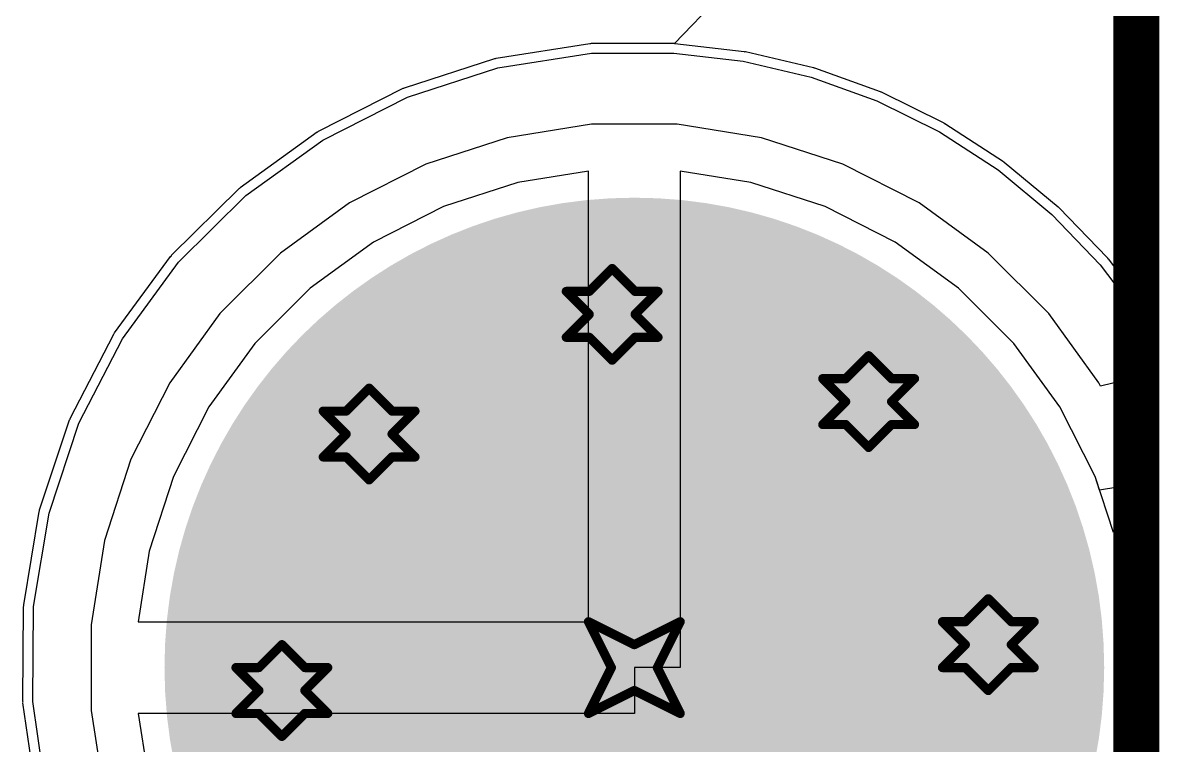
# Model space of a CAD drawing. Header units: inches. Extents: x -3 to 5437, y -3 to 5435.
# Drawn here: x 196.06 to 202.35, y -0.43 to 3.57 of the extents above; entities that cross this region are included whole.
import ezdxf

# ---------------------------------------------------------------- set-up
doc = ezdxf.new("R2010")
doc.units = ezdxf.units.IN
for name, color, linetype in [('Board Outline', 216, 'Continuous'), ('Bottom Layer', 5, 'Continuous'), ('Bottom Solder', 6, 'Continuous'), ('Drill Drawing', 1, 'Continuous'), ('GND', 16, 'Continuous'), ('Multi-Layer', 9, 'Continuous'), ('Pad Holes', 156, 'Continuous'), ('PWR', 76, 'Continuous'), ('Top Layer', 1, 'Continuous'), ('Top Solder', 216, 'Continuous'), ('Via Holes', 16, 'Continuous')]:
    doc.layers.add(name, color=color, linetype=linetype)

msp = doc.modelspace()

# ---------------------------------------------------------------- hatches: boundary and pattern name
at = {"layer": 'Bottom Layer'}
h = msp.add_hatch(color=5, dxfattribs=at)
edge = h.paths.add_edge_path()
edge.add_arc((199.4435, -0.0026), 2.5, 0, 360)
h = msp.add_hatch(color=5, dxfattribs=at)
edge = h.paths.add_edge_path()
edge.add_arc((199.3206, 1.9532), 0.3, 0, 360)
h = msp.add_hatch(color=5, dxfattribs=at)
edge = h.paths.add_edge_path()
edge.add_arc((200.7408, 1.4701), 0.3, 0, 360)
h = msp.add_hatch(color=5, dxfattribs=at)
edge = h.paths.add_edge_path()
edge.add_arc((197.9749, 1.2905), 0.3, 0, 360)
h = msp.add_hatch(color=5, dxfattribs=at)
edge = h.paths.add_edge_path()
edge.add_arc((201.4034, 0.1244), 0.3, 0, 360)
h = msp.add_hatch(color=5, dxfattribs=at)
edge = h.paths.add_edge_path()
edge.add_arc((197.4918, -0.1296), 0.3, 0, 360)
at = {"layer": 'Bottom Solder'}
h = msp.add_hatch(color=6, dxfattribs=at)
edge = h.paths.add_edge_path()
edge.add_arc((199.4435, -0.0026), 2.6016, 0, 360)
h = msp.add_hatch(color=6, dxfattribs=at)
edge = h.paths.add_edge_path()
edge.add_arc((199.3206, 1.9532), 0.15, 0, 360)
h = msp.add_hatch(color=6, dxfattribs=at)
edge = h.paths.add_edge_path()
edge.add_arc((200.7408, 1.4701), 0.15, 0, 360)
h = msp.add_hatch(color=6, dxfattribs=at)
edge = h.paths.add_edge_path()
edge.add_arc((197.9749, 1.2905), 0.15, 0, 360)
h = msp.add_hatch(color=6, dxfattribs=at)
edge = h.paths.add_edge_path()
edge.add_arc((201.4034, 0.1244), 0.15, 0, 360)
h = msp.add_hatch(color=6, dxfattribs=at)
edge = h.paths.add_edge_path()
edge.add_arc((197.4918, -0.1296), 0.15, 0, 360)
at = {"layer": 'GND'}
h = msp.add_hatch(color=16, dxfattribs=at)
edge = h.paths.add_edge_path()
edge.add_arc((199.4435, -0.0026), 2.5, 0, 360)
h = msp.add_hatch(color=16, dxfattribs=at)
edge = h.paths.add_edge_path()
edge.add_arc((199.3206, 1.9532), 0.3, 0, 360)
h = msp.add_hatch(color=16, dxfattribs=at)
edge = h.paths.add_edge_path()
edge.add_arc((200.7408, 1.4701), 0.3, 0, 360)
h = msp.add_hatch(color=16, dxfattribs=at)
edge = h.paths.add_edge_path()
edge.add_arc((197.9749, 1.2905), 0.3, 0, 360)
h = msp.add_hatch(color=16, dxfattribs=at)
edge = h.paths.add_edge_path()
edge.add_arc((201.4034, 0.1244), 0.3, 0, 360)
h = msp.add_hatch(color=16, dxfattribs=at)
edge = h.paths.add_edge_path()
edge.add_arc((197.4918, -0.1296), 0.3, 0, 360)
at = {"layer": 'Multi-Layer'}
h = msp.add_hatch(color=9, dxfattribs=at)
edge = h.paths.add_edge_path()
edge.add_arc((199.4435, -0.0026), 2.5, 0, 360)
at = {"layer": 'Pad Holes'}
h = msp.add_hatch(color=7, dxfattribs=at)
edge = h.paths.add_edge_path()
edge.add_arc((199.4435, -0.0026), 1.55, 0, 360)
at = {"layer": 'PWR'}
h = msp.add_hatch(color=76, dxfattribs=at)
edge = h.paths.add_edge_path()
edge.add_arc((199.4435, -0.0026), 2.5, 0, 360)
h = msp.add_hatch(color=76, dxfattribs=at)
edge = h.paths.add_edge_path()
edge.add_arc((199.3206, 1.9532), 0.3, 0, 360)
h = msp.add_hatch(color=76, dxfattribs=at)
edge = h.paths.add_edge_path()
edge.add_arc((200.7408, 1.4701), 0.3, 0, 360)
h = msp.add_hatch(color=76, dxfattribs=at)
edge = h.paths.add_edge_path()
edge.add_arc((197.9749, 1.2905), 0.3, 0, 360)
h = msp.add_hatch(color=76, dxfattribs=at)
edge = h.paths.add_edge_path()
edge.add_arc((201.4034, 0.1244), 0.3, 0, 360)
h = msp.add_hatch(color=76, dxfattribs=at)
edge = h.paths.add_edge_path()
edge.add_arc((197.4918, -0.1296), 0.3, 0, 360)
at = {"layer": 'Top Layer'}
h = msp.add_hatch(color=1, dxfattribs=at)
edge = h.paths.add_edge_path()
edge.add_arc((199.4435, -0.0026), 2.5, 0, 360)
h = msp.add_hatch(color=1, dxfattribs=at)
edge = h.paths.add_edge_path()
edge.add_arc((199.3206, 1.9532), 0.3, 0, 360)
h = msp.add_hatch(color=1, dxfattribs=at)
edge = h.paths.add_edge_path()
edge.add_arc((200.7408, 1.4701), 0.3, 0, 360)
h = msp.add_hatch(color=1, dxfattribs=at)
edge = h.paths.add_edge_path()
edge.add_arc((197.9749, 1.2905), 0.3, 0, 360)
h = msp.add_hatch(color=1, dxfattribs=at)
edge = h.paths.add_edge_path()
edge.add_arc((201.4034, 0.1244), 0.3, 0, 360)
h = msp.add_hatch(color=1, dxfattribs=at)
edge = h.paths.add_edge_path()
edge.add_arc((197.4918, -0.1296), 0.3, 0, 360)
at = {"layer": 'Top Solder'}
h = msp.add_hatch(color=216, dxfattribs=at)
edge = h.paths.add_edge_path()
edge.add_arc((199.4435, -0.0026), 2.6016, 0, 360)
h = msp.add_hatch(color=216, dxfattribs=at)
edge = h.paths.add_edge_path()
edge.add_arc((199.3206, 1.9532), 0.15, 0, 360)
h = msp.add_hatch(color=216, dxfattribs=at)
edge = h.paths.add_edge_path()
edge.add_arc((200.7408, 1.4701), 0.15, 0, 360)
h = msp.add_hatch(color=216, dxfattribs=at)
edge = h.paths.add_edge_path()
edge.add_arc((197.9749, 1.2905), 0.15, 0, 360)
h = msp.add_hatch(color=216, dxfattribs=at)
edge = h.paths.add_edge_path()
edge.add_arc((201.4034, 0.1244), 0.15, 0, 360)
h = msp.add_hatch(color=216, dxfattribs=at)
edge = h.paths.add_edge_path()
edge.add_arc((197.4918, -0.1296), 0.15, 0, 360)
at = {"layer": 'Via Holes'}
h = msp.add_hatch(color=7, dxfattribs=at)
edge = h.paths.add_edge_path()
edge.add_arc((199.3206, 1.9532), 0.15, 0, 360)
h = msp.add_hatch(color=7, dxfattribs=at)
edge = h.paths.add_edge_path()
edge.add_arc((200.7408, 1.4701), 0.15, 0, 360)
h = msp.add_hatch(color=7, dxfattribs=at)
edge = h.paths.add_edge_path()
edge.add_arc((197.9749, 1.2905), 0.15, 0, 360)
h = msp.add_hatch(color=7, dxfattribs=at)
edge = h.paths.add_edge_path()
edge.add_arc((201.4034, 0.1244), 0.15, 0, 360)
h = msp.add_hatch(color=7, dxfattribs=at)
edge = h.paths.add_edge_path()
edge.add_arc((197.4918, -0.1296), 0.15, 0, 360)

# ---------------------------------------------------------------- linework, layer by layer
at = {"layer": 'Board Outline'}
msp.add_lwpolyline([(202.223, -2.7796, 0.254, 0.254, 0), (202.223, 121.2205, 0.254, 0.254, 0)], format="xyseb", dxfattribs=at)
at = {"layer": 'Bottom Layer'}
for p, q in [((202.2231, 117.6643), (202.2231, 0.7658)), ((198.6875, 3.3171), (199.2063, 3.3988)), ((199.2063, 3.3988), (199.4689, 3.3988)), ((199.4689, 3.3988), (199.6622, 3.3988)), ((199.6622, 3.3988), (200.0462, 3.3544)), ((200.0462, 3.3544), (200.4226, 3.2662)), ((198.1877, 3.1556), (198.6875, 3.3171)), ((200.4226, 3.2662), (200.7864, 3.1353)), ((197.7191, 2.9184), (198.1877, 3.1556)), ((200.7864, 3.1353), (201.1328, 2.9635)), ((201.1328, 2.9635), (201.4571, 2.753)), ((197.2932, 2.6111), (197.7191, 2.9184)), ((199.1895, 2.7455), (198.7986, 2.6836)), ((199.1895, 0.2514), (199.1895, 2.7455)), ((200.0884, 2.6836), (199.6975, 2.7455)), ((199.6975, 2.7455), (199.6975, -0.0026)), ((201.4571, 2.753), (201.7551, 2.5067)), ((198.7986, 2.6836), (198.3863, 2.5496)), ((200.5006, 2.5496), (200.0884, 2.6836)), ((196.9203, 2.2413), (197.2932, 2.6111)), ((198.3863, 2.5496), (198.0001, 2.3528)), ((200.8869, 2.3528), (200.5006, 2.5496)), ((201.7551, 2.5067), (202.0228, 2.2278)), ((198.0001, 2.3528), (197.6494, 2.098)), ((201.2376, 2.098), (200.8869, 2.3528)), ((196.6094, 1.818), (196.9203, 2.2413)), ((202.0228, 2.2278), (202.1398, 2.0739)), ((197.6494, 2.098), (197.3428, 1.7915)), ((201.5441, 1.7915), (201.2376, 2.098)), ((202.1398, 2.0739), (202.1461, 2.0657)), ((202.1461, 2.0657), (202.1558, 2.0474)), ((202.1558, 2.0474), (202.1624, 2.0277)), ((202.1624, 2.0277), (202.1658, 2.0072)), ((202.1658, 2.0072), (202.1658, 1.9969)), ((202.1658, 1.9969), (202.1658, 1.9969)), ((202.1658, 1.9969), (202.1658, -2.7249)), ((196.3682, 1.3515), (196.6094, 1.818)), ((197.3428, 1.7915), (197.088, 1.4408)), ((201.7989, 1.4408), (201.5441, 1.7915)), ((197.088, 1.4408), (196.8912, 1.0545)), ((201.9957, 1.0545), (201.7989, 1.4408)), ((196.2025, 0.8531), (196.3682, 1.3515)), ((196.8912, 1.0545), (196.7573, 0.6423)), ((202.0961, 0.7457), (201.9957, 1.0545)), ((196.1164, 0.335), (196.2025, 0.8531)), ((202.2231, 0.7658), (202.0961, 0.7457)), ((196.7573, 0.6423), (196.6954, 0.2514)), ((196.112, -0.1901), (196.1164, 0.335)), ((196.6954, 0.2514), (199.1895, 0.2514)), ((199.6975, -0.0026), (199.4435, -0.0026)), ((199.4435, -0.0026), (199.4435, -0.2566)), ((196.1893, -0.7096), (196.112, -0.1901)), ((199.4435, -0.2566), (196.6954, -0.2566)), ((196.6954, -0.2566), (196.7573, -0.6475))]:
    msp.add_line(p, q, dxfattribs=at)
at = {"layer": 'Bottom Solder'}
for p, q in [((199.6653, 3.4525), (5436.9008, 5435.1662)), ((198.6789, 3.3714), (199.1977, 3.4531)), ((199.1977, 3.4531), (199.2021, 3.4521)), ((199.2021, 3.4521), (199.2063, 3.4538)), ((199.2063, 3.4538), (199.4689, 3.4538)), ((199.4689, 3.4538), (199.6622, 3.4538)), ((199.6622, 3.4538), (199.6653, 3.4525)), ((199.6653, 3.4525), (199.6685, 3.4534)), ((199.6685, 3.4534), (200.0525, 3.409)), ((200.0525, 3.409), (200.0555, 3.4074)), ((200.0555, 3.4074), (200.0588, 3.4079)), ((200.0588, 3.4079), (200.4352, 3.3197)), ((198.1708, 3.208), (198.6706, 3.3694)), ((198.6706, 3.3694), (198.6751, 3.369)), ((198.6751, 3.369), (198.6789, 3.3714)), ((200.4352, 3.3197), (200.4379, 3.3177)), ((200.4379, 3.3177), (200.4412, 3.3179)), ((200.4412, 3.3179), (200.805, 3.187)), ((197.6943, 2.9675), (198.1629, 3.2047)), ((198.1629, 3.2047), (198.1674, 3.205)), ((198.1674, 3.205), (198.1708, 3.208)), ((200.805, 3.187), (200.8075, 3.1848)), ((200.8075, 3.1848), (200.8109, 3.1845)), ((200.8109, 3.1845), (201.1572, 3.0127)), ((197.261, 2.6557), (197.687, 2.963)), ((197.687, 2.963), (197.6914, 2.964)), ((197.6914, 2.964), (197.6943, 2.9675)), ((201.1572, 3.0127), (201.1594, 3.0102)), ((201.1594, 3.0102), (201.1627, 3.0096)), ((201.1627, 3.0096), (201.487, 2.7992)), ((201.487, 2.7992), (201.4889, 2.7964)), ((201.4889, 2.7964), (201.4921, 2.7954)), ((201.4921, 2.7954), (201.7901, 2.5491)), ((196.8816, 2.2804), (197.2545, 2.6502)), ((197.2545, 2.6502), (197.2587, 2.6519)), ((197.2587, 2.6519), (197.261, 2.6557)), ((201.7901, 2.5491), (201.7917, 2.5462)), ((201.7917, 2.5462), (201.7948, 2.5448)), ((201.7948, 2.5448), (202.0625, 2.2659)), ((196.5651, 1.8506), (196.876, 2.2739)), ((196.876, 2.2739), (196.8798, 2.2762)), ((196.8798, 2.2762), (196.8816, 2.2804)), ((202.0625, 2.2659), (202.0637, 2.2628)), ((202.0637, 2.2628), (202.0666, 2.2611)), ((202.0666, 2.2611), (202.1836, 2.1072)), ((202.1836, 2.1072), (202.1836, 2.1072)), ((202.1836, 2.1072), (202.1898, 2.099)), ((202.1898, 2.099), (202.191, 2.0944)), ((202.191, 2.0944), (202.1947, 2.0914)), ((202.1947, 2.0914), (202.2044, 2.0731)), ((202.2044, 2.0731), (202.2048, 2.0685)), ((202.2048, 2.0685), (202.2079, 2.0649)), ((202.2079, 2.0649), (202.2145, 2.0453)), ((202.2145, 2.0453), (202.2142, 2.0406)), ((202.2142, 2.0406), (202.2167, 2.0366)), ((202.2167, 2.0366), (202.22, 2.0161)), ((202.22, 2.0161), (202.219, 2.0115)), ((202.219, 2.0115), (202.2208, 2.0072)), ((202.2208, 2.0072), (202.2208, 1.9969)), ((202.2208, 1.9969), (202.2208, 1.9969)), ((202.2208, 1.9969), (202.2208, -2.7249)), ((196.3194, 1.3768), (196.5606, 1.8433)), ((196.5606, 1.8433), (196.564, 1.8462)), ((196.564, 1.8462), (196.5651, 1.8506)), ((196.1503, 0.8705), (196.316, 1.3689)), ((196.316, 1.3689), (196.319, 1.3723)), ((196.319, 1.3723), (196.3194, 1.3768)), ((196.0622, 0.3441), (196.1483, 0.8621)), ((196.1483, 0.8621), (196.1507, 0.866)), ((196.1507, 0.866), (196.1503, 0.8705)), ((196.057, -0.1897), (196.0614, 0.3355)), ((196.0614, 0.3355), (196.0632, 0.3397)), ((196.0632, 0.3397), (196.0622, 0.3441)), ((196.0587, -0.1938), (196.057, -0.1897)), ((196.0576, -0.1982), (196.0587, -0.1938)), ((196.1349, -0.7177), (196.0576, -0.1982))]:
    msp.add_line(p, q, dxfattribs=at)
at = {"layer": 'Drill Drawing'}
for points in [[(199.1936, 2.0802, 0.0508, 0.0508, 0), (199.3206, 2.2072, 0.0508, 0.0508, 0)], [(199.3206, 2.2072, 0.0508, 0.0508, 0), (199.4476, 2.0802, 0.0508, 0.0508, 0)], [(199.0666, 2.0802, 0.0508, 0.0508, 0), (199.1936, 1.9532, 0.0508, 0.0508, 0)], [(199.0666, 2.0802, 0.0508, 0.0508, 0), (199.1936, 2.0802, 0.0508, 0.0508, 0)], [(199.4476, 2.0802, 0.0508, 0.0508, 0), (199.5746, 2.0802, 0.0508, 0.0508, 0)], [(199.4476, 1.9532, 0.0508, 0.0508, 0), (199.5746, 2.0802, 0.0508, 0.0508, 0)], [(199.0666, 1.8262, 0.0508, 0.0508, 0), (199.1936, 1.9532, 0.0508, 0.0508, 0)], [(199.4476, 1.9532, 0.0508, 0.0508, 0), (199.5746, 1.8262, 0.0508, 0.0508, 0)], [(199.0666, 1.8262, 0.0508, 0.0508, 0), (199.1936, 1.8262, 0.0508, 0.0508, 0)], [(199.1936, 1.8262, 0.0508, 0.0508, 0), (199.3206, 1.6992, 0.0508, 0.0508, 0)], [(199.3206, 1.6992, 0.0508, 0.0508, 0), (199.4476, 1.8262, 0.0508, 0.0508, 0)], [(199.4476, 1.8262, 0.0508, 0.0508, 0), (199.5746, 1.8262, 0.0508, 0.0508, 0)], [(200.6138, 1.5971, 0.0508, 0.0508, 0), (200.7408, 1.7241, 0.0508, 0.0508, 0)], [(200.7408, 1.7241, 0.0508, 0.0508, 0), (200.8678, 1.5971, 0.0508, 0.0508, 0)], [(200.4868, 1.5971, 0.0508, 0.0508, 0), (200.6138, 1.4701, 0.0508, 0.0508, 0)], [(200.4868, 1.5971, 0.0508, 0.0508, 0), (200.6138, 1.5971, 0.0508, 0.0508, 0)], [(200.8678, 1.5971, 0.0508, 0.0508, 0), (200.9948, 1.5971, 0.0508, 0.0508, 0)], [(200.8678, 1.4701, 0.0508, 0.0508, 0), (200.9948, 1.5971, 0.0508, 0.0508, 0)], [(197.8479, 1.4175, 0.0508, 0.0508, 0), (197.9749, 1.5445, 0.0508, 0.0508, 0)], [(197.9749, 1.5445, 0.0508, 0.0508, 0), (198.1019, 1.4175, 0.0508, 0.0508, 0)], [(200.4868, 1.3431, 0.0508, 0.0508, 0), (200.6138, 1.4701, 0.0508, 0.0508, 0)], [(200.8678, 1.4701, 0.0508, 0.0508, 0), (200.9948, 1.3431, 0.0508, 0.0508, 0)], [(197.7209, 1.4175, 0.0508, 0.0508, 0), (197.8479, 1.2905, 0.0508, 0.0508, 0)], [(197.7209, 1.4175, 0.0508, 0.0508, 0), (197.8479, 1.4175, 0.0508, 0.0508, 0)], [(198.1019, 1.4175, 0.0508, 0.0508, 0), (198.2289, 1.4175, 0.0508, 0.0508, 0)], [(198.1019, 1.2905, 0.0508, 0.0508, 0), (198.2289, 1.4175, 0.0508, 0.0508, 0)], [(200.4868, 1.3431, 0.0508, 0.0508, 0), (200.6138, 1.3431, 0.0508, 0.0508, 0)], [(200.6138, 1.3431, 0.0508, 0.0508, 0), (200.7408, 1.2161, 0.0508, 0.0508, 0)], [(200.7408, 1.2161, 0.0508, 0.0508, 0), (200.8678, 1.3431, 0.0508, 0.0508, 0)], [(200.8678, 1.3431, 0.0508, 0.0508, 0), (200.9948, 1.3431, 0.0508, 0.0508, 0)], [(197.7209, 1.1635, 0.0508, 0.0508, 0), (197.8479, 1.2905, 0.0508, 0.0508, 0)], [(198.1019, 1.2905, 0.0508, 0.0508, 0), (198.2289, 1.1635, 0.0508, 0.0508, 0)], [(197.7209, 1.1635, 0.0508, 0.0508, 0), (197.8479, 1.1635, 0.0508, 0.0508, 0)], [(197.8479, 1.1635, 0.0508, 0.0508, 0), (197.9749, 1.0365, 0.0508, 0.0508, 0)], [(197.9749, 1.0365, 0.0508, 0.0508, 0), (198.1019, 1.1635, 0.0508, 0.0508, 0)], [(198.1019, 1.1635, 0.0508, 0.0508, 0), (198.2289, 1.1635, 0.0508, 0.0508, 0)], [(201.2764, 0.2514, 0.0508, 0.0508, 0), (201.4034, 0.3784, 0.0508, 0.0508, 0)], [(201.4034, 0.3784, 0.0508, 0.0508, 0), (201.5304, 0.2514, 0.0508, 0.0508, 0)], [(199.1895, 0.2514, 0.0508, 0.0508, 0), (199.4435, 0.1244, 0.0508, 0.0508, 0)], [(199.1895, 0.2514, 0.0508, 0.0508, 0), (199.3165, -0.0026, 0.0508, 0.0508, 0)], [(199.4435, 0.1244, 0.0508, 0.0508, 0), (199.6975, 0.2514, 0.0508, 0.0508, 0)], [(199.5705, -0.0026, 0.0508, 0.0508, 0), (199.6975, 0.2514, 0.0508, 0.0508, 0)], [(201.1494, 0.2514, 0.0508, 0.0508, 0), (201.2764, 0.1244, 0.0508, 0.0508, 0)], [(201.1494, 0.2514, 0.0508, 0.0508, 0), (201.2764, 0.2514, 0.0508, 0.0508, 0)], [(201.5304, 0.2514, 0.0508, 0.0508, 0), (201.6574, 0.2514, 0.0508, 0.0508, 0)], [(201.5304, 0.1244, 0.0508, 0.0508, 0), (201.6574, 0.2514, 0.0508, 0.0508, 0)], [(197.3648, -0.0026, 0.0508, 0.0508, 0), (197.4918, 0.1244, 0.0508, 0.0508, 0)], [(197.4918, 0.1244, 0.0508, 0.0508, 0), (197.6188, -0.0026, 0.0508, 0.0508, 0)], [(201.1494, -0.0026, 0.0508, 0.0508, 0), (201.2764, 0.1244, 0.0508, 0.0508, 0)], [(201.5304, 0.1244, 0.0508, 0.0508, 0), (201.6574, -0.0026, 0.0508, 0.0508, 0)], [(197.2378, -0.0026, 0.0508, 0.0508, 0), (197.3648, -0.1296, 0.0508, 0.0508, 0)], [(197.2378, -0.0026, 0.0508, 0.0508, 0), (197.3648, -0.0026, 0.0508, 0.0508, 0)], [(197.6188, -0.0026, 0.0508, 0.0508, 0), (197.7458, -0.0026, 0.0508, 0.0508, 0)], [(197.6188, -0.1296, 0.0508, 0.0508, 0), (197.7458, -0.0026, 0.0508, 0.0508, 0)], [(199.1895, -0.2566, 0.0508, 0.0508, 0), (199.3165, -0.0026, 0.0508, 0.0508, 0)], [(199.5705, -0.0026, 0.0508, 0.0508, 0), (199.6975, -0.2566, 0.0508, 0.0508, 0)], [(201.1494, -0.0026, 0.0508, 0.0508, 0), (201.2764, -0.0026, 0.0508, 0.0508, 0)], [(201.2764, -0.0026, 0.0508, 0.0508, 0), (201.4034, -0.1296, 0.0508, 0.0508, 0)], [(201.4034, -0.1296, 0.0508, 0.0508, 0), (201.5304, -0.0026, 0.0508, 0.0508, 0)], [(201.5304, -0.0026, 0.0508, 0.0508, 0), (201.6574, -0.0026, 0.0508, 0.0508, 0)], [(197.2378, -0.2566, 0.0508, 0.0508, 0), (197.3648, -0.1296, 0.0508, 0.0508, 0)], [(197.6188, -0.1296, 0.0508, 0.0508, 0), (197.7458, -0.2566, 0.0508, 0.0508, 0)], [(199.1895, -0.2566, 0.0508, 0.0508, 0), (199.4435, -0.1296, 0.0508, 0.0508, 0)], [(199.4435, -0.1296, 0.0508, 0.0508, 0), (199.6975, -0.2566, 0.0508, 0.0508, 0)], [(197.2378, -0.2566, 0.0508, 0.0508, 0), (197.3648, -0.2566, 0.0508, 0.0508, 0)], [(197.3648, -0.2566, 0.0508, 0.0508, 0), (197.4918, -0.3836, 0.0508, 0.0508, 0)], [(197.4918, -0.3836, 0.0508, 0.0508, 0), (197.6188, -0.2566, 0.0508, 0.0508, 0)], [(197.6188, -0.2566, 0.0508, 0.0508, 0), (197.7458, -0.2566, 0.0508, 0.0508, 0)]]:
    msp.add_lwpolyline(points, format="xyseb", dxfattribs=at)
for points in [[(199.3079, 2.2072, 0.0254, 0.0254, 1), (199.3333, 2.2072, 0.0254, 0.0254, 1)], [(199.3079, 2.2072, 0.0254, 0.0254, 1), (199.3333, 2.2072, 0.0254, 0.0254, 1)], [(199.0539, 2.0802, 0.0254, 0.0254, 1), (199.0793, 2.0802, 0.0254, 0.0254, 1)], [(199.0539, 2.0802, 0.0254, 0.0254, 1), (199.0793, 2.0802, 0.0254, 0.0254, 1)], [(199.1809, 2.0802, 0.0254, 0.0254, 1), (199.2063, 2.0802, 0.0254, 0.0254, 1)], [(199.1809, 2.0802, 0.0254, 0.0254, 1), (199.2063, 2.0802, 0.0254, 0.0254, 1)], [(199.4349, 2.0802, 0.0254, 0.0254, 1), (199.4603, 2.0802, 0.0254, 0.0254, 1)], [(199.4349, 2.0802, 0.0254, 0.0254, 1), (199.4603, 2.0802, 0.0254, 0.0254, 1)], [(199.5619, 2.0802, 0.0254, 0.0254, 1), (199.5873, 2.0802, 0.0254, 0.0254, 1)], [(199.5619, 2.0802, 0.0254, 0.0254, 1), (199.5873, 2.0802, 0.0254, 0.0254, 1)], [(199.1809, 1.9532, 0.0254, 0.0254, 1), (199.2063, 1.9532, 0.0254, 0.0254, 1)], [(199.1809, 1.9532, 0.0254, 0.0254, 1), (199.2063, 1.9532, 0.0254, 0.0254, 1)], [(199.4349, 1.9532, 0.0254, 0.0254, 1), (199.4603, 1.9532, 0.0254, 0.0254, 1)], [(199.4349, 1.9532, 0.0254, 0.0254, 1), (199.4603, 1.9532, 0.0254, 0.0254, 1)], [(199.0539, 1.8262, 0.0254, 0.0254, 1), (199.0793, 1.8262, 0.0254, 0.0254, 1)], [(199.0539, 1.8262, 0.0254, 0.0254, 1), (199.0793, 1.8262, 0.0254, 0.0254, 1)], [(199.1809, 1.8262, 0.0254, 0.0254, 1), (199.2063, 1.8262, 0.0254, 0.0254, 1)], [(199.1809, 1.8262, 0.0254, 0.0254, 1), (199.2063, 1.8262, 0.0254, 0.0254, 1)], [(199.4349, 1.8262, 0.0254, 0.0254, 1), (199.4603, 1.8262, 0.0254, 0.0254, 1)], [(199.4349, 1.8262, 0.0254, 0.0254, 1), (199.4603, 1.8262, 0.0254, 0.0254, 1)], [(199.5619, 1.8262, 0.0254, 0.0254, 1), (199.5873, 1.8262, 0.0254, 0.0254, 1)], [(199.5619, 1.8262, 0.0254, 0.0254, 1), (199.5873, 1.8262, 0.0254, 0.0254, 1)], [(199.3079, 1.6992, 0.0254, 0.0254, 1), (199.3333, 1.6992, 0.0254, 0.0254, 1)], [(199.3079, 1.6992, 0.0254, 0.0254, 1), (199.3333, 1.6992, 0.0254, 0.0254, 1)], [(200.7281, 1.7241, 0.0254, 0.0254, 1), (200.7535, 1.7241, 0.0254, 0.0254, 1)], [(200.7281, 1.7241, 0.0254, 0.0254, 1), (200.7535, 1.7241, 0.0254, 0.0254, 1)], [(200.4741, 1.5971, 0.0254, 0.0254, 1), (200.4995, 1.5971, 0.0254, 0.0254, 1)], [(200.4741, 1.5971, 0.0254, 0.0254, 1), (200.4995, 1.5971, 0.0254, 0.0254, 1)], [(200.6011, 1.5971, 0.0254, 0.0254, 1), (200.6265, 1.5971, 0.0254, 0.0254, 1)], [(200.6011, 1.5971, 0.0254, 0.0254, 1), (200.6265, 1.5971, 0.0254, 0.0254, 1)], [(200.8551, 1.5971, 0.0254, 0.0254, 1), (200.8805, 1.5971, 0.0254, 0.0254, 1)], [(200.8551, 1.5971, 0.0254, 0.0254, 1), (200.8805, 1.5971, 0.0254, 0.0254, 1)], [(200.9821, 1.5971, 0.0254, 0.0254, 1), (201.0075, 1.5971, 0.0254, 0.0254, 1)], [(200.9821, 1.5971, 0.0254, 0.0254, 1), (201.0075, 1.5971, 0.0254, 0.0254, 1)], [(197.9622, 1.5445, 0.0254, 0.0254, 1), (197.9876, 1.5445, 0.0254, 0.0254, 1)], [(197.9622, 1.5445, 0.0254, 0.0254, 1), (197.9876, 1.5445, 0.0254, 0.0254, 1)], [(200.6011, 1.4701, 0.0254, 0.0254, 1), (200.6265, 1.4701, 0.0254, 0.0254, 1)], [(200.6011, 1.4701, 0.0254, 0.0254, 1), (200.6265, 1.4701, 0.0254, 0.0254, 1)], [(200.8551, 1.4701, 0.0254, 0.0254, 1), (200.8805, 1.4701, 0.0254, 0.0254, 1)], [(200.8551, 1.4701, 0.0254, 0.0254, 1), (200.8805, 1.4701, 0.0254, 0.0254, 1)], [(197.7082, 1.4175, 0.0254, 0.0254, 1), (197.7336, 1.4175, 0.0254, 0.0254, 1)], [(197.7082, 1.4175, 0.0254, 0.0254, 1), (197.7336, 1.4175, 0.0254, 0.0254, 1)], [(197.8352, 1.4175, 0.0254, 0.0254, 1), (197.8606, 1.4175, 0.0254, 0.0254, 1)], [(197.8352, 1.4175, 0.0254, 0.0254, 1), (197.8606, 1.4175, 0.0254, 0.0254, 1)], [(198.0892, 1.4175, 0.0254, 0.0254, 1), (198.1146, 1.4175, 0.0254, 0.0254, 1)], [(198.0892, 1.4175, 0.0254, 0.0254, 1), (198.1146, 1.4175, 0.0254, 0.0254, 1)], [(198.2162, 1.4175, 0.0254, 0.0254, 1), (198.2416, 1.4175, 0.0254, 0.0254, 1)], [(198.2162, 1.4175, 0.0254, 0.0254, 1), (198.2416, 1.4175, 0.0254, 0.0254, 1)], [(200.4741, 1.3431, 0.0254, 0.0254, 1), (200.4995, 1.3431, 0.0254, 0.0254, 1)], [(200.4741, 1.3431, 0.0254, 0.0254, 1), (200.4995, 1.3431, 0.0254, 0.0254, 1)], [(200.6011, 1.3431, 0.0254, 0.0254, 1), (200.6265, 1.3431, 0.0254, 0.0254, 1)], [(200.6011, 1.3431, 0.0254, 0.0254, 1), (200.6265, 1.3431, 0.0254, 0.0254, 1)], [(200.8551, 1.3431, 0.0254, 0.0254, 1), (200.8805, 1.3431, 0.0254, 0.0254, 1)], [(200.8551, 1.3431, 0.0254, 0.0254, 1), (200.8805, 1.3431, 0.0254, 0.0254, 1)], [(200.9821, 1.3431, 0.0254, 0.0254, 1), (201.0075, 1.3431, 0.0254, 0.0254, 1)], [(200.9821, 1.3431, 0.0254, 0.0254, 1), (201.0075, 1.3431, 0.0254, 0.0254, 1)], [(197.8352, 1.2905, 0.0254, 0.0254, 1), (197.8606, 1.2905, 0.0254, 0.0254, 1)], [(197.8352, 1.2905, 0.0254, 0.0254, 1), (197.8606, 1.2905, 0.0254, 0.0254, 1)], [(198.0892, 1.2905, 0.0254, 0.0254, 1), (198.1146, 1.2905, 0.0254, 0.0254, 1)], [(198.0892, 1.2905, 0.0254, 0.0254, 1), (198.1146, 1.2905, 0.0254, 0.0254, 1)], [(200.7281, 1.2161, 0.0254, 0.0254, 1), (200.7535, 1.2161, 0.0254, 0.0254, 1)], [(200.7281, 1.2161, 0.0254, 0.0254, 1), (200.7535, 1.2161, 0.0254, 0.0254, 1)], [(197.7082, 1.1635, 0.0254, 0.0254, 1), (197.7336, 1.1635, 0.0254, 0.0254, 1)], [(197.7082, 1.1635, 0.0254, 0.0254, 1), (197.7336, 1.1635, 0.0254, 0.0254, 1)], [(197.8352, 1.1635, 0.0254, 0.0254, 1), (197.8606, 1.1635, 0.0254, 0.0254, 1)], [(197.8352, 1.1635, 0.0254, 0.0254, 1), (197.8606, 1.1635, 0.0254, 0.0254, 1)], [(198.0892, 1.1635, 0.0254, 0.0254, 1), (198.1146, 1.1635, 0.0254, 0.0254, 1)], [(198.0892, 1.1635, 0.0254, 0.0254, 1), (198.1146, 1.1635, 0.0254, 0.0254, 1)], [(198.2162, 1.1635, 0.0254, 0.0254, 1), (198.2416, 1.1635, 0.0254, 0.0254, 1)], [(198.2162, 1.1635, 0.0254, 0.0254, 1), (198.2416, 1.1635, 0.0254, 0.0254, 1)], [(197.9622, 1.0365, 0.0254, 0.0254, 1), (197.9876, 1.0365, 0.0254, 0.0254, 1)], [(197.9622, 1.0365, 0.0254, 0.0254, 1), (197.9876, 1.0365, 0.0254, 0.0254, 1)], [(201.3907, 0.3784, 0.0254, 0.0254, 1), (201.4161, 0.3784, 0.0254, 0.0254, 1)], [(201.3907, 0.3784, 0.0254, 0.0254, 1), (201.4161, 0.3784, 0.0254, 0.0254, 1)], [(199.1768, 0.2514, 0.0254, 0.0254, 1), (199.2022, 0.2514, 0.0254, 0.0254, 1)], [(199.1768, 0.2514, 0.0254, 0.0254, 1), (199.2022, 0.2514, 0.0254, 0.0254, 1)], [(199.6848, 0.2514, 0.0254, 0.0254, 1), (199.7102, 0.2514, 0.0254, 0.0254, 1)], [(199.6848, 0.2514, 0.0254, 0.0254, 1), (199.7102, 0.2514, 0.0254, 0.0254, 1)], [(201.1367, 0.2514, 0.0254, 0.0254, 1), (201.1621, 0.2514, 0.0254, 0.0254, 1)], [(201.1367, 0.2514, 0.0254, 0.0254, 1), (201.1621, 0.2514, 0.0254, 0.0254, 1)], [(201.2637, 0.2514, 0.0254, 0.0254, 1), (201.2891, 0.2514, 0.0254, 0.0254, 1)], [(201.2637, 0.2514, 0.0254, 0.0254, 1), (201.2891, 0.2514, 0.0254, 0.0254, 1)], [(201.5177, 0.2514, 0.0254, 0.0254, 1), (201.5431, 0.2514, 0.0254, 0.0254, 1)], [(201.5177, 0.2514, 0.0254, 0.0254, 1), (201.5431, 0.2514, 0.0254, 0.0254, 1)], [(201.6447, 0.2514, 0.0254, 0.0254, 1), (201.6701, 0.2514, 0.0254, 0.0254, 1)], [(201.6447, 0.2514, 0.0254, 0.0254, 1), (201.6701, 0.2514, 0.0254, 0.0254, 1)], [(197.4791, 0.1244, 0.0254, 0.0254, 1), (197.5045, 0.1244, 0.0254, 0.0254, 1)], [(197.4791, 0.1244, 0.0254, 0.0254, 1), (197.5045, 0.1244, 0.0254, 0.0254, 1)], [(199.4308, 0.1244, 0.0254, 0.0254, 1), (199.4562, 0.1244, 0.0254, 0.0254, 1)], [(199.4308, 0.1244, 0.0254, 0.0254, 1), (199.4562, 0.1244, 0.0254, 0.0254, 1)], [(201.2637, 0.1244, 0.0254, 0.0254, 1), (201.2891, 0.1244, 0.0254, 0.0254, 1)], [(201.2637, 0.1244, 0.0254, 0.0254, 1), (201.2891, 0.1244, 0.0254, 0.0254, 1)], [(201.5177, 0.1244, 0.0254, 0.0254, 1), (201.5431, 0.1244, 0.0254, 0.0254, 1)], [(201.5177, 0.1244, 0.0254, 0.0254, 1), (201.5431, 0.1244, 0.0254, 0.0254, 1)], [(197.2251, -0.0026, 0.0254, 0.0254, 1), (197.2505, -0.0026, 0.0254, 0.0254, 1)], [(197.2251, -0.0026, 0.0254, 0.0254, 1), (197.2505, -0.0026, 0.0254, 0.0254, 1)], [(197.3521, -0.0026, 0.0254, 0.0254, 1), (197.3775, -0.0026, 0.0254, 0.0254, 1)], [(197.3521, -0.0026, 0.0254, 0.0254, 1), (197.3775, -0.0026, 0.0254, 0.0254, 1)], [(197.6061, -0.0026, 0.0254, 0.0254, 1), (197.6315, -0.0026, 0.0254, 0.0254, 1)], [(197.6061, -0.0026, 0.0254, 0.0254, 1), (197.6315, -0.0026, 0.0254, 0.0254, 1)], [(197.7331, -0.0026, 0.0254, 0.0254, 1), (197.7585, -0.0026, 0.0254, 0.0254, 1)], [(197.7331, -0.0026, 0.0254, 0.0254, 1), (197.7585, -0.0026, 0.0254, 0.0254, 1)], [(199.3038, -0.0026, 0.0254, 0.0254, 1), (199.3292, -0.0026, 0.0254, 0.0254, 1)], [(199.3038, -0.0026, 0.0254, 0.0254, 1), (199.3292, -0.0026, 0.0254, 0.0254, 1)], [(199.5578, -0.0026, 0.0254, 0.0254, 1), (199.5832, -0.0026, 0.0254, 0.0254, 1)], [(199.5578, -0.0026, 0.0254, 0.0254, 1), (199.5832, -0.0026, 0.0254, 0.0254, 1)], [(201.1367, -0.0026, 0.0254, 0.0254, 1), (201.1621, -0.0026, 0.0254, 0.0254, 1)], [(201.1367, -0.0026, 0.0254, 0.0254, 1), (201.1621, -0.0026, 0.0254, 0.0254, 1)], [(201.2637, -0.0026, 0.0254, 0.0254, 1), (201.2891, -0.0026, 0.0254, 0.0254, 1)], [(201.2637, -0.0026, 0.0254, 0.0254, 1), (201.2891, -0.0026, 0.0254, 0.0254, 1)], [(201.5177, -0.0026, 0.0254, 0.0254, 1), (201.5431, -0.0026, 0.0254, 0.0254, 1)], [(201.5177, -0.0026, 0.0254, 0.0254, 1), (201.5431, -0.0026, 0.0254, 0.0254, 1)], [(201.6447, -0.0026, 0.0254, 0.0254, 1), (201.6701, -0.0026, 0.0254, 0.0254, 1)], [(201.6447, -0.0026, 0.0254, 0.0254, 1), (201.6701, -0.0026, 0.0254, 0.0254, 1)], [(197.3521, -0.1296, 0.0254, 0.0254, 1), (197.3775, -0.1296, 0.0254, 0.0254, 1)], [(197.3521, -0.1296, 0.0254, 0.0254, 1), (197.3775, -0.1296, 0.0254, 0.0254, 1)], [(197.6061, -0.1296, 0.0254, 0.0254, 1), (197.6315, -0.1296, 0.0254, 0.0254, 1)], [(197.6061, -0.1296, 0.0254, 0.0254, 1), (197.6315, -0.1296, 0.0254, 0.0254, 1)], [(199.4308, -0.1296, 0.0254, 0.0254, 1), (199.4562, -0.1296, 0.0254, 0.0254, 1)], [(199.4308, -0.1296, 0.0254, 0.0254, 1), (199.4562, -0.1296, 0.0254, 0.0254, 1)], [(201.3907, -0.1296, 0.0254, 0.0254, 1), (201.4161, -0.1296, 0.0254, 0.0254, 1)], [(201.3907, -0.1296, 0.0254, 0.0254, 1), (201.4161, -0.1296, 0.0254, 0.0254, 1)], [(197.2251, -0.2566, 0.0254, 0.0254, 1), (197.2505, -0.2566, 0.0254, 0.0254, 1)], [(197.2251, -0.2566, 0.0254, 0.0254, 1), (197.2505, -0.2566, 0.0254, 0.0254, 1)], [(197.3521, -0.2566, 0.0254, 0.0254, 1), (197.3775, -0.2566, 0.0254, 0.0254, 1)], [(197.3521, -0.2566, 0.0254, 0.0254, 1), (197.3775, -0.2566, 0.0254, 0.0254, 1)], [(197.6061, -0.2566, 0.0254, 0.0254, 1), (197.6315, -0.2566, 0.0254, 0.0254, 1)], [(197.6061, -0.2566, 0.0254, 0.0254, 1), (197.6315, -0.2566, 0.0254, 0.0254, 1)], [(197.7331, -0.2566, 0.0254, 0.0254, 1), (197.7585, -0.2566, 0.0254, 0.0254, 1)], [(197.7331, -0.2566, 0.0254, 0.0254, 1), (197.7585, -0.2566, 0.0254, 0.0254, 1)], [(199.1768, -0.2566, 0.0254, 0.0254, 1), (199.2022, -0.2566, 0.0254, 0.0254, 1)], [(199.1768, -0.2566, 0.0254, 0.0254, 1), (199.2022, -0.2566, 0.0254, 0.0254, 1)], [(199.6848, -0.2566, 0.0254, 0.0254, 1), (199.7102, -0.2566, 0.0254, 0.0254, 1)], [(199.6848, -0.2566, 0.0254, 0.0254, 1), (199.7102, -0.2566, 0.0254, 0.0254, 1)], [(197.4791, -0.3836, 0.0254, 0.0254, 1), (197.5045, -0.3836, 0.0254, 0.0254, 1)], [(197.4791, -0.3836, 0.0254, 0.0254, 1), (197.5045, -0.3836, 0.0254, 0.0254, 1)]]:
    msp.add_lwpolyline(points, format="xyseb", close=True, dxfattribs=at)
at = {"layer": 'GND'}
for p, q in [((202.223, 117.4176), (202.223, 1.0125)), ((199.1895, 2.7455), (198.7986, 2.6836)), ((199.1895, 0.2514), (199.1895, 2.7455)), ((200.0884, 2.6836), (199.6975, 2.7455)), ((199.6975, 2.7455), (199.6975, -0.0026)), ((198.7986, 2.6836), (198.3863, 2.5496)), ((200.5006, 2.5496), (200.0884, 2.6836)), ((198.3863, 2.5496), (198.0001, 2.3528)), ((200.8869, 2.3528), (200.5006, 2.5496)), ((198.0001, 2.3528), (197.6494, 2.098)), ((201.2376, 2.098), (200.8869, 2.3528)), ((197.6494, 2.098), (197.3428, 1.7915)), ((201.5441, 1.7915), (201.2376, 2.098)), ((197.3428, 1.7915), (197.088, 1.4408)), ((201.7989, 1.4408), (201.5441, 1.7915)), ((197.088, 1.4408), (196.8912, 1.0545)), ((201.9957, 1.0545), (201.7989, 1.4408)), ((196.8912, 1.0545), (196.7573, 0.6423)), ((202.0198, 0.9803), (201.9957, 1.0545)), ((202.223, 1.0125), (202.0198, 0.9803)), ((196.7573, 0.6423), (196.6954, 0.2514)), ((196.6954, 0.2514), (199.1895, 0.2514)), ((199.6975, -0.0026), (199.4435, -0.0026)), ((199.4435, -0.0026), (199.4435, -0.2566)), ((199.4435, -0.2566), (196.6954, -0.2566)), ((196.6954, -0.2566), (196.7573, -0.6475))]:
    msp.add_line(p, q, dxfattribs=at)
at = {"layer": 'PWR'}
for p, q in [((202.223, 116.83), (202.223, 1.6031)), ((199.2067, 3.0054), (198.7391, 2.9313)), ((199.6802, 3.0054), (199.2067, 3.0054)), ((200.1478, 2.9313), (199.6802, 3.0054)), ((198.7391, 2.9313), (198.2888, 2.785)), ((200.5981, 2.785), (200.1478, 2.9313)), ((198.2888, 2.785), (197.8669, 2.5701)), ((201.02, 2.5701), (200.5981, 2.785)), ((197.8669, 2.5701), (197.4839, 2.2918)), ((201.403, 2.2918), (201.02, 2.5701)), ((197.4839, 2.2918), (197.1491, 1.957)), ((201.7378, 1.957), (201.403, 2.2918)), ((197.1491, 1.957), (196.8708, 1.5739)), ((202.0161, 1.5739), (201.7378, 1.957)), ((196.8708, 1.5739), (196.6558, 1.1521)), ((202.0254, 1.5557), (202.0161, 1.5739)), ((202.223, 1.6031), (202.0254, 1.5557)), ((196.6558, 1.1521), (196.5095, 0.7018)), ((196.5095, 0.7018), (196.4355, 0.2341)), ((196.4355, 0.2341), (196.4355, -0.2394)), ((196.4355, -0.2394), (196.5095, -0.707))]:
    msp.add_line(p, q, dxfattribs=at)
at = {"layer": 'Top Layer'}
for p, q in [((202.2231, 117.6643), (202.2231, 0.7658)), ((198.6875, 3.3171), (199.2063, 3.3988)), ((199.2063, 3.3988), (199.4689, 3.3988)), ((199.4689, 3.3988), (199.6622, 3.3988)), ((199.6622, 3.3988), (200.0462, 3.3544)), ((200.0462, 3.3544), (200.4226, 3.2662)), ((198.1877, 3.1556), (198.6875, 3.3171)), ((200.4226, 3.2662), (200.7864, 3.1353)), ((197.7191, 2.9184), (198.1877, 3.1556)), ((200.7864, 3.1353), (201.1328, 2.9635)), ((201.1328, 2.9635), (201.4571, 2.753)), ((197.2932, 2.6111), (197.7191, 2.9184)), ((199.1895, 2.7455), (198.7986, 2.6836)), ((199.1895, 0.2514), (199.1895, 2.7455)), ((200.0884, 2.6836), (199.6975, 2.7455)), ((199.6975, 2.7455), (199.6975, -0.0026)), ((201.4571, 2.753), (201.7551, 2.5067)), ((198.7986, 2.6836), (198.3863, 2.5496)), ((200.5006, 2.5496), (200.0884, 2.6836)), ((196.9203, 2.2414), (197.2932, 2.6111)), ((198.3863, 2.5496), (198.0001, 2.3528)), ((200.8869, 2.3528), (200.5006, 2.5496)), ((201.7551, 2.5067), (202.0228, 2.2278)), ((198.0001, 2.3528), (197.6494, 2.098)), ((201.2376, 2.098), (200.8869, 2.3528)), ((196.6094, 1.818), (196.9203, 2.2414)), ((202.0228, 2.2278), (202.1398, 2.0739)), ((197.6494, 2.098), (197.3428, 1.7915)), ((201.5441, 1.7915), (201.2376, 2.098)), ((202.1398, 2.0739), (202.1461, 2.0657)), ((202.1461, 2.0657), (202.1558, 2.0474)), ((202.1558, 2.0474), (202.1624, 2.0277)), ((202.1624, 2.0277), (202.1658, 2.0072)), ((202.1658, 2.0072), (202.1658, 1.9969)), ((202.1658, 1.9969), (202.1658, 1.9969)), ((202.1658, 1.9969), (202.1658, -2.7249)), ((196.3682, 1.3515), (196.6094, 1.818)), ((197.3428, 1.7915), (197.088, 1.4408)), ((201.7989, 1.4408), (201.5441, 1.7915)), ((197.088, 1.4408), (196.8912, 1.0545)), ((201.9957, 1.0545), (201.7989, 1.4408)), ((196.2025, 0.8531), (196.3682, 1.3515)), ((196.8912, 1.0545), (196.7573, 0.6423)), ((202.0961, 0.7457), (201.9957, 1.0545)), ((196.1164, 0.335), (196.2025, 0.8531)), ((202.2231, 0.7658), (202.0961, 0.7457)), ((196.7573, 0.6423), (196.6954, 0.2514)), ((196.112, -0.1901), (196.1164, 0.335)), ((196.6954, 0.2514), (199.1895, 0.2514)), ((199.6975, -0.0026), (199.4435, -0.0026)), ((199.4435, -0.0026), (199.4435, -0.2566)), ((196.1893, -0.7096), (196.112, -0.1901)), ((199.4435, -0.2566), (196.6954, -0.2566)), ((196.6954, -0.2566), (196.7573, -0.6475))]:
    msp.add_line(p, q, dxfattribs=at)
at = {"layer": 'Top Solder'}
for p, q in [((199.6653, 3.4525), (5436.9008, 5435.1662)), ((198.6789, 3.3714), (199.1977, 3.4531)), ((199.1977, 3.4531), (199.2021, 3.4521)), ((199.2021, 3.4521), (199.2063, 3.4538)), ((199.2063, 3.4538), (199.4689, 3.4538)), ((199.4689, 3.4538), (199.6622, 3.4538)), ((199.6622, 3.4538), (199.6653, 3.4525)), ((199.6653, 3.4525), (199.6685, 3.4534)), ((199.6685, 3.4534), (200.0525, 3.409)), ((200.0525, 3.409), (200.0555, 3.4074)), ((200.0555, 3.4074), (200.0588, 3.4079)), ((200.0588, 3.4079), (200.4352, 3.3197)), ((198.1708, 3.208), (198.6706, 3.3694)), ((198.6706, 3.3694), (198.6751, 3.369)), ((198.6751, 3.369), (198.6789, 3.3714)), ((200.4352, 3.3197), (200.4379, 3.3177)), ((200.4379, 3.3177), (200.4412, 3.3179)), ((200.4412, 3.3179), (200.805, 3.187)), ((197.6943, 2.9675), (198.1629, 3.2047)), ((198.1629, 3.2047), (198.1674, 3.205)), ((198.1674, 3.205), (198.1708, 3.208)), ((200.805, 3.187), (200.8075, 3.1848)), ((200.8075, 3.1848), (200.8109, 3.1845)), ((200.8109, 3.1845), (201.1572, 3.0127)), ((197.261, 2.6557), (197.687, 2.963)), ((197.687, 2.963), (197.6914, 2.964)), ((197.6914, 2.964), (197.6943, 2.9675)), ((201.1572, 3.0127), (201.1594, 3.0102)), ((201.1594, 3.0102), (201.1627, 3.0096)), ((201.1627, 3.0096), (201.487, 2.7992)), ((201.487, 2.7992), (201.4889, 2.7964)), ((201.4889, 2.7964), (201.4921, 2.7954)), ((201.4921, 2.7954), (201.7901, 2.5491)), ((196.8815, 2.2804), (197.2545, 2.6502)), ((197.2545, 2.6502), (197.2587, 2.6519)), ((197.2587, 2.6519), (197.261, 2.6557)), ((201.7901, 2.5491), (201.7917, 2.5462)), ((201.7917, 2.5462), (201.7948, 2.5448)), ((201.7948, 2.5448), (202.0625, 2.2659)), ((196.5651, 1.8506), (196.8759, 2.2739)), ((196.8759, 2.2739), (196.8798, 2.2762)), ((196.8798, 2.2762), (196.8815, 2.2804)), ((202.0625, 2.2659), (202.0637, 2.2628)), ((202.0637, 2.2628), (202.0666, 2.2611)), ((202.0666, 2.2611), (202.1836, 2.1072)), ((202.1836, 2.1072), (202.1836, 2.1072)), ((202.1836, 2.1072), (202.1898, 2.099)), ((202.1898, 2.099), (202.191, 2.0944)), ((202.191, 2.0944), (202.1947, 2.0915)), ((202.1947, 2.0915), (202.2044, 2.0731)), ((202.2044, 2.0731), (202.2048, 2.0685)), ((202.2048, 2.0685), (202.2079, 2.0649)), ((202.2079, 2.0649), (202.2145, 2.0453)), ((202.2145, 2.0453), (202.2142, 2.0406)), ((202.2142, 2.0406), (202.2167, 2.0366)), ((202.2167, 2.0366), (202.22, 2.0161)), ((202.22, 2.0161), (202.219, 2.0115)), ((202.219, 2.0115), (202.2208, 2.0072)), ((202.2208, 2.0072), (202.2208, 1.9969)), ((202.2208, 1.9969), (202.2208, 1.9969)), ((202.2208, 1.9969), (202.2208, -2.7249)), ((196.3194, 1.3768), (196.5606, 1.8433)), ((196.5606, 1.8433), (196.564, 1.8462)), ((196.564, 1.8462), (196.5651, 1.8506)), ((196.1503, 0.8705), (196.316, 1.3689)), ((196.316, 1.3689), (196.319, 1.3723)), ((196.319, 1.3723), (196.3194, 1.3768)), ((196.0622, 0.3441), (196.1483, 0.8621)), ((196.1483, 0.8621), (196.1507, 0.866)), ((196.1507, 0.866), (196.1503, 0.8705)), ((196.057, -0.1897), (196.0614, 0.3355)), ((196.0614, 0.3355), (196.0632, 0.3397)), ((196.0632, 0.3397), (196.0622, 0.3441)), ((196.0587, -0.1938), (196.057, -0.1897)), ((196.0576, -0.1982), (196.0587, -0.1938)), ((196.1349, -0.7177), (196.0576, -0.1982))]:
    msp.add_line(p, q, dxfattribs=at)

doc.saveas('drawing.dxf')
